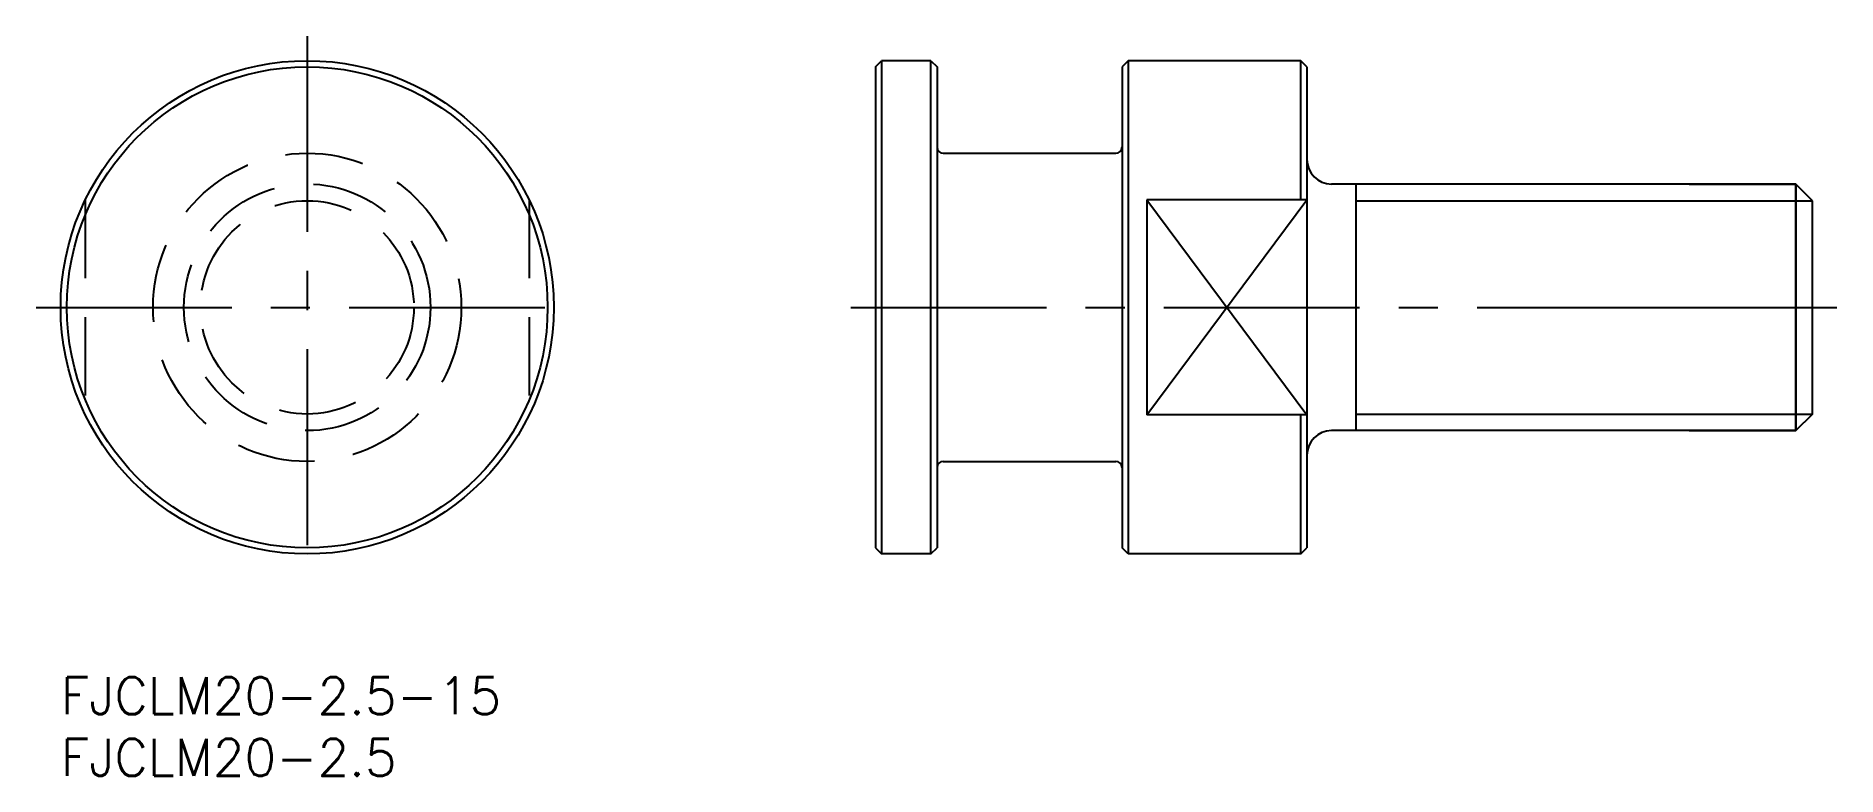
# Model space of a CAD drawing. Extents: x -2 to 144, y -8 to 52.
import ezdxf

# ---------------------------------------------------------------- set-up
doc = ezdxf.new("R2010")
doc.units = 0
doc.header["$LTSCALE"] = 0.5
doc.linetypes.add('CENTER', pattern=[50.8, 31.75, -6.35, 6.35, -6.35])
doc.linetypes.add('DASHED', pattern=[19.05, 12.7, -6.35])
for name, color, linetype in [('MSM_CENTER', 1, 'CENTER'), ('MSM_CONTINUOUS', 7, 'CONTINUOUS'), ('MSM_DASHED', 4, 'DASHED'), ('MSM_NARROW', 5, 'CONTINUOUS'), ('MSM_PART_NUMBER', 7, 'CONTINUOUS')]:
    doc.layers.add(name, color=color, linetype=linetype)
doc.styles.get("Standard").update_dxf_attribs({"font": 'txt.shx', "height": 3, "bigfont": 'bigfont.shx'})

# ---------------------------------------------------------------- blocks, each defined once
blk = doc.blocks.new('*U1')
at = {"layer": 'MSM_PART_NUMBER'}
blk.add_text('FJCLM20-2.5-15', height=3, dxfattribs=at).set_placement((0, -3))
blk = doc.blocks.new('*U2')
at = {"layer": 'MSM_PART_NUMBER'}
blk.add_text('FJCLM20-2.5', height=3, dxfattribs=at).set_placement((0, -8))

msp = doc.modelspace()

# ---------------------------------------------------------------- linework, layer by layer
at = {"layer": 'MSM_CENTER'}
for p, q in [((20, 52), (20, 8)), ((-2, 30), (42, 30)), ((64.1, 30), (144.1, 30)), ((130.1, 30), (144.1, 30))]:
    msp.add_line(p, q, dxfattribs=at)
at = {"layer": 'MSM_CONTINUOUS'}
for p, q in [((66.1, 49.5), (66.6, 50)), ((70.6, 50), (66.6, 50)), ((66.6, 50), (66.6, 10)), ((70.6, 50), (71.1, 49.5)), ((70.6, 10), (70.6, 50)), ((86.6, 50), (86.1, 49.5)), ((100.6, 50), (86.6, 50)), ((86.6, 50), (86.6, 10)), ((101.1, 49.5), (100.6, 50)), ((100.6, 38.72), (100.6, 50)), ((66.1, 49.5), (66.1, 10.5)), ((71.1, 49.5), (71.1, 10.5)), ((86.1, 49.5), (86.1, 10.5)), ((101.1, 49.5), (101.1, 10.5)), ((71.6, 42.5), (85.6, 42.5)), ((140.75, 40), (103.1, 40)), ((105.1, 20), (105.1, 40)), ((132.1, 40), (140.75, 40)), ((142.1, 38.65), (140.75, 40)), ((140.75, 20), (140.75, 40)), ((142.1, 38.65), (140.75, 40)), ((140.75, 40), (140.75, 20)), ((101.1, 38.72), (88.1, 38.72)), ((88.1, 38.72), (88.1, 21.28)), ((142.1, 21.35), (142.1, 38.65)), ((142.1, 21.35), (142.1, 38.65)), ((101.1, 21.28), (88.1, 21.28)), ((100.6, 10), (100.6, 21.28)), ((142.1, 21.35), (140.75, 20)), ((140.75, 20), (142.1, 21.35)), ((140.75, 20), (103.1, 20)), ((132.1, 20), (140.75, 20)), ((71.6, 17.5), (85.6, 17.5)), ((66.1, 10.5), (66.6, 10)), ((70.6, 10), (71.1, 10.5)), ((86.6, 10), (86.1, 10.5)), ((100.6, 10), (101.1, 10.5)), ((70.6, 10), (66.6, 10)), ((100.6, 10), (86.6, 10))]:
    msp.add_line(p, q, dxfattribs=at)
for radius in [20, 19.5]:
    msp.add_circle((20, 30), radius, dxfattribs=at)
for centre, radius, start, end in [((71.6, 43), 0.5, 180, 270), ((85.6, 43), 0.5, 270, 0), ((103.1, 42), 2, 180, 270), ((103.1, 18), 2, 90, 180), ((71.6, 17), 0.5, 90, 180), ((85.6, 17), 0.5, 0, 90)]:
    msp.add_arc(centre, radius, start, end, dxfattribs=at)
at = {"layer": 'MSM_DASHED'}
for p, q in [((2, 38.72), (2, 21.28)), ((38, 38.72), (38, 21.28))]:
    msp.add_line(p, q, dxfattribs=at)
for radius in [12.5, 10, 8.65]:
    msp.add_circle((20, 30), radius, dxfattribs=at)
at = {"layer": 'MSM_NARROW'}
for p, q in [((88.1, 38.72), (101.1, 21.28)), ((88.1, 21.28), (101.1, 38.72)), ((105.1, 38.65), (142.1, 38.65)), ((105.1, 21.35), (142.1, 21.35))]:
    msp.add_line(p, q, dxfattribs=at)

# ---------------------------------------------------------------- block references
at = {"layer": 'MSM_CONTINUOUS'}
for name in ['*U1', '*U2']:
    msp.add_blockref(name, (0, 0), dxfattribs=at)

doc.saveas('drawing.dxf')
